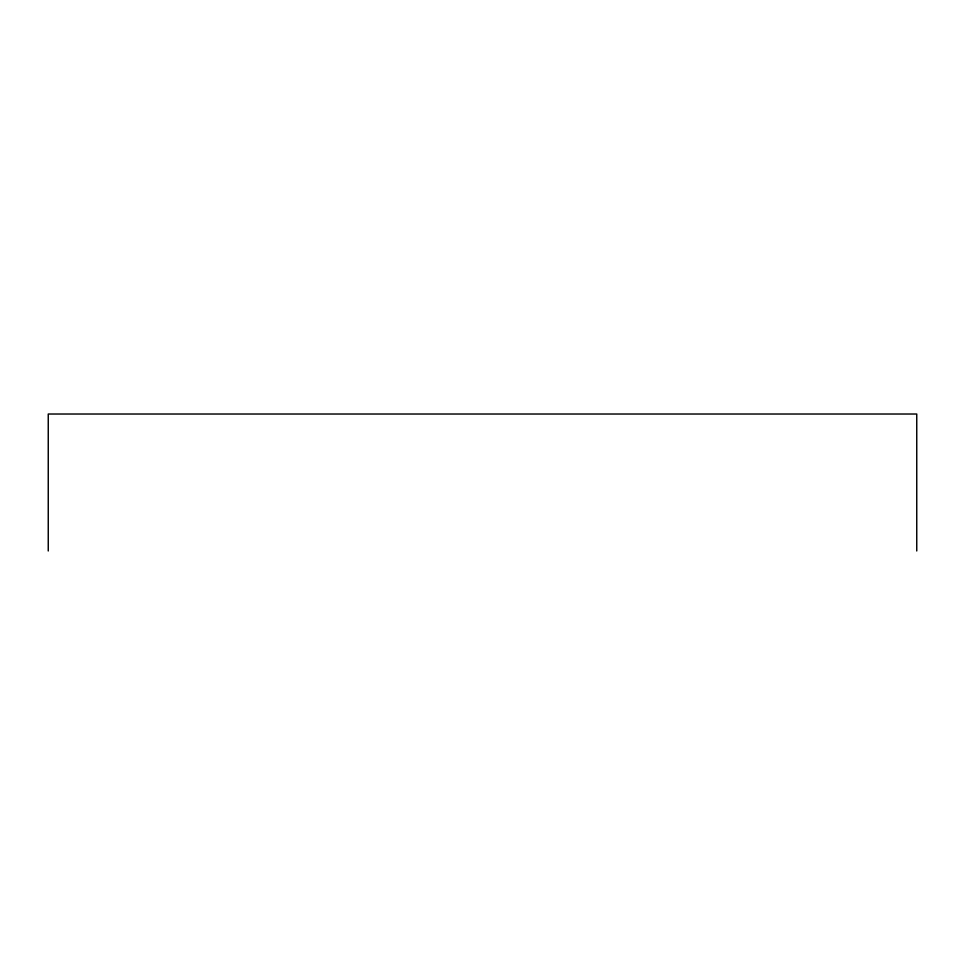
<?xml version="1.0" encoding="UTF-8"?>
<svg xmlns="http://www.w3.org/2000/svg" width="965" height="965" viewBox="0 0 965 965"><rect width="100%" height="100%" fill="white"/><g stroke="black" fill="none" stroke-linecap="round" stroke-linejoin="round"><path stroke-width="1.45" d="M916.75 550.979L916.75 414.021L48.25 414.021L48.25 550.979"/></g></svg>
